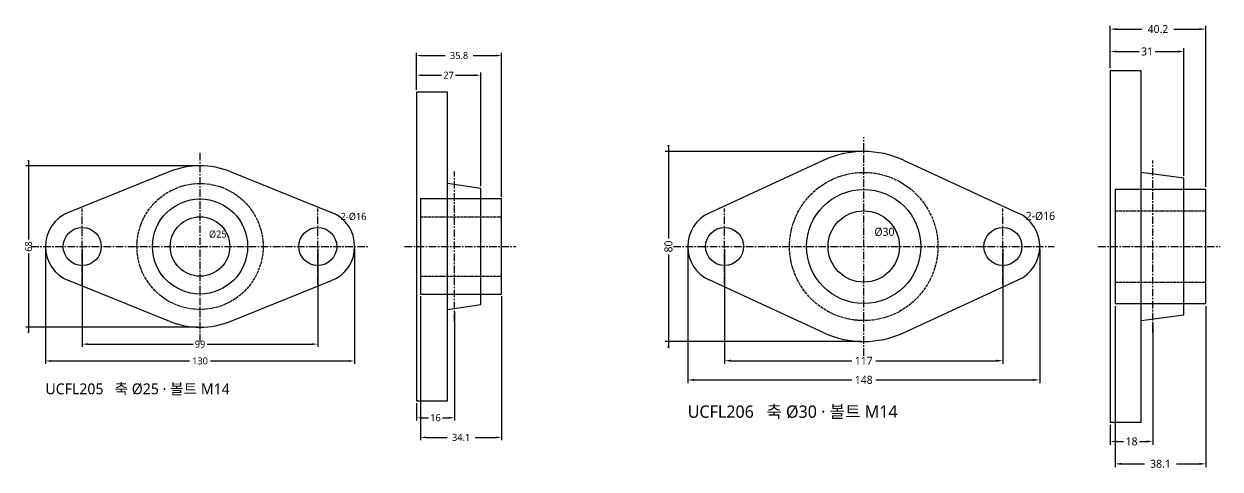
# Model space of a CAD drawing. Header units: millimetres. Extents: x -13 to 625, y -1409 to 72.
# Drawn here: x -9 to 494, y -614 to -426 of the extents above; entities that cross this region are included whole.
import ezdxf

# ---------------------------------------------------------------- set-up
doc = ezdxf.new("R2010")
doc.units = ezdxf.units.MM
doc.linetypes.add('CENTER', pattern=[5.08, 3.175, -0.635, 0.635, -0.635])
doc.linetypes.add('DASHED', pattern=[1.524, 1.27, -0.254])
for name, color, linetype in [('문자', 7, 'CONTINUOUS'), ('숨은선', 3, 'DASHED'), ('외형선', 7, 'CONTINUOUS'), ('중심선', 1, 'CENTER'), ('치수', 4, 'CONTINUOUS')]:
    doc.layers.add(name, color=color, linetype=linetype)
doc.styles.add('CH_KOR', font='malgun.ttf')
doc.dimstyles.new('CH_DIM', dxfattribs={"dimtxt": 2.5, "dimasz": 2, "dimexe": 1, "dimexo": 0.8, "dimgap": 0.8, "dimtad": 1, "dimdec": 0, "dimtxsty": 'CH_KOR', "dimcen": 2.5, "dimclrd": 4, "dimclre": 4, "dimclrt": 4, "dimazin": 3, "dimtfac": 1, "dimtmove": 0, "dimatfit": 3})

# ---------------------------------------------------------------- blocks, each defined once
blk = doc.blocks.new('_CLOSEDFILLED')
at = {"color": 0, "linetype": 'BYBLOCK'}
blk.add_solid([(-1, 0.16), (0, 0), (-1, -0.16)], dxfattribs=at)
blk = doc.blocks.new('*D29')
at = {"color": 4}
for p, q in [((-65, -0.95), (-65, -49.36)), ((65, -0.95), (65, -49.36)), ((-62.64, -48.18), (-4.43, -48.18)), ((4.43, -48.18), (62.64, -48.18))]:
    blk.add_line(p, q, dxfattribs=at)
at = {"layer": 'Defpoints'}
for p in [(-65, 0), (65, 0), (-65, -48.18)]:
    blk.add_point(p, dxfattribs=at)
at = {"layer": '치수', "color": 4, "xscale": 2.3636363636363638, "yscale": 2.3636363636363638, "rotation": 180}
blk.add_blockref('_CLOSEDFILLED', (-65, -48.18), dxfattribs=at)
at = {"layer": '치수', "color": 4, "xscale": 2.3636363636363638, "yscale": 2.3636363636363638}
blk.add_blockref('_CLOSEDFILLED', (65, -48.18), dxfattribs=at)
at = {"layer": '치수', "color": 4, "insert": (0, -48.18), "char_height": 2.955, "attachment_point": 5, "style": 'CH_KOR'}
blk.add_mtext('130', dxfattribs=at)
blk = doc.blocks.new('*D30')
at = {"color": 4}
for p, q in [((-49.5, -0.95), (-49.5, -42.27)), ((49.5, -0.95), (49.5, -42.27)), ((-47.14, -41.09), (-2.95, -41.09)), ((2.95, -41.09), (47.14, -41.09))]:
    blk.add_line(p, q, dxfattribs=at)
at = {"layer": 'Defpoints'}
for p in [(-49.5, 0), (49.5, 0), (-49.5, -41.09)]:
    blk.add_point(p, dxfattribs=at)
at = {"layer": '치수', "color": 4, "xscale": 2.3636363636363638, "yscale": 2.3636363636363638, "rotation": 180}
blk.add_blockref('_CLOSEDFILLED', (-49.5, -41.09), dxfattribs=at)
at = {"layer": '치수', "color": 4, "xscale": 2.3636363636363638, "yscale": 2.3636363636363638}
blk.add_blockref('_CLOSEDFILLED', (49.5, -41.09), dxfattribs=at)
at = {"layer": '치수', "color": 4, "insert": (0, -41.09), "char_height": 2.955, "attachment_point": 5, "style": 'CH_KOR'}
blk.add_mtext('99', dxfattribs=at)
blk = doc.blocks.new('*D31')
at = {"color": 4}
for p, q in [((-72.09, 36.36), (-72.09, 2.95)), ((-0.95, 34), (-73.27, 34)), ((-72.09, -2.95), (-72.09, -36.36)), ((-0.95, -34), (-73.27, -34))]:
    blk.add_line(p, q, dxfattribs=at)
at = {"layer": 'Defpoints'}
for p in [(-72.09, 34), (0, 34), (0, -34)]:
    blk.add_point(p, dxfattribs=at)
at = {"layer": '치수', "color": 4, "xscale": 2.3636363636363638, "yscale": 2.3636363636363638}
for p, rotation in [((-72.09, 34), 270), ((-72.09, -34), 90)]:
    blk.add_blockref('_CLOSEDFILLED', p, dxfattribs=dict(at, rotation=rotation))
at = {"layer": '치수', "color": 4, "insert": (-72.09, 0), "char_height": 2.955, "attachment_point": 5, "rotation": 90, "style": 'CH_KOR'}
blk.add_mtext('68', dxfattribs=at)
blk = doc.blocks.new('*D32')
at = {"color": 4}
for p, q in [((91, 65.95), (91, 73.27)), ((93.36, 72.09), (101.55, 72.09)), ((107.45, 72.09), (115.64, 72.09)), ((118, 25.34), (118, 73.27))]:
    blk.add_line(p, q, dxfattribs=at)
at = {"layer": 'Defpoints'}
for p in [(91, 72.09), (91, 65), (118, 24.4)]:
    blk.add_point(p, dxfattribs=at)
at = {"layer": '치수', "color": 4, "xscale": 2.3636363636363638, "yscale": 2.3636363636363638, "rotation": 180}
blk.add_blockref('_CLOSEDFILLED', (91, 72.09), dxfattribs=at)
at = {"layer": '치수', "color": 4, "xscale": 2.3636363636363638, "yscale": 2.3636363636363638}
blk.add_blockref('_CLOSEDFILLED', (118, 72.09), dxfattribs=at)
at = {"layer": '치수', "color": 4, "insert": (104.5, 72.09), "char_height": 2.955, "attachment_point": 5, "style": 'CH_KOR'}
blk.add_mtext('27', dxfattribs=at)
blk = doc.blocks.new('*D33')
at = {"color": 4}
for p, q in [((91, 65.95), (91, 81.55)), ((126.8, 20.95), (126.8, 81.55)), ((93.36, 80.36), (102.99, 80.36)), ((114.81, 80.36), (124.44, 80.36))]:
    blk.add_line(p, q, dxfattribs=at)
at = {"layer": 'Defpoints'}
for p in [(91, 80.36), (91, 65), (126.8, 20)]:
    blk.add_point(p, dxfattribs=at)
at = {"layer": '치수', "color": 4, "xscale": 2.3636363636363638, "yscale": 2.3636363636363638, "rotation": 180}
blk.add_blockref('_CLOSEDFILLED', (91, 80.36), dxfattribs=at)
at = {"layer": '치수', "color": 4, "xscale": 2.3636363636363638, "yscale": 2.3636363636363638}
blk.add_blockref('_CLOSEDFILLED', (126.8, 80.36), dxfattribs=at)
at = {"layer": '치수', "color": 4, "insert": (108.9, 80.36), "char_height": 2.955, "attachment_point": 5, "style": 'CH_KOR'}
blk.add_mtext('35.8', dxfattribs=at)
blk = doc.blocks.new('*D34')
at = {"color": 4}
for p, q in [((107, -27.47), (107, -73.27)), ((91, -65.95), (91, -73.27)), ((93.36, -72.09), (96.05, -72.09)), ((101.95, -72.09), (104.64, -72.09))]:
    blk.add_line(p, q, dxfattribs=at)
at = {"layer": 'Defpoints'}
for p in [(107, -26.52), (91, -65), (91, -72.09)]:
    blk.add_point(p, dxfattribs=at)
at = {"layer": '치수', "color": 4, "xscale": 2.3636363636363638, "yscale": 2.3636363636363638, "rotation": 180}
blk.add_blockref('_CLOSEDFILLED', (91, -72.09), dxfattribs=at)
at = {"layer": '치수', "color": 4, "xscale": 2.3636363636363638, "yscale": 2.3636363636363638}
blk.add_blockref('_CLOSEDFILLED', (107, -72.09), dxfattribs=at)
at = {"layer": '치수', "color": 4, "insert": (99, -72.09), "char_height": 2.955, "attachment_point": 5, "style": 'CH_KOR'}
blk.add_mtext('16', dxfattribs=at)
blk = doc.blocks.new('*D35')
at = {"color": 4}
for p, q in [((92.7, -20.95), (92.7, -81.55)), ((126.8, -20.95), (126.8, -81.55)), ((95.06, -80.36), (103.84, -80.36)), ((115.66, -80.36), (124.44, -80.36))]:
    blk.add_line(p, q, dxfattribs=at)
at = {"layer": 'Defpoints'}
for p in [(92.7, -20), (126.8, -20), (92.7, -80.36)]:
    blk.add_point(p, dxfattribs=at)
at = {"layer": '치수', "color": 4, "xscale": 2.3636363636363638, "yscale": 2.3636363636363638, "rotation": 180}
blk.add_blockref('_CLOSEDFILLED', (92.7, -80.36), dxfattribs=at)
at = {"layer": '치수', "color": 4, "xscale": 2.3636363636363638, "yscale": 2.3636363636363638}
blk.add_blockref('_CLOSEDFILLED', (126.8, -80.36), dxfattribs=at)
at = {"layer": '치수', "color": 4, "insert": (109.75, -80.36), "char_height": 2.955, "attachment_point": 5, "style": 'CH_KOR'}
blk.add_mtext('34.1', dxfattribs=at)
blk = doc.blocks.new('*D36')
at = {"color": 4}
for p, q in [((-74, -1.08), (-74, -57.49)), ((74, -1.08), (74, -57.49)), ((-71.31, -56.15), (-5.05, -56.15)), ((5.05, -56.15), (71.31, -56.15))]:
    blk.add_line(p, q, dxfattribs=at)
at = {"layer": 'Defpoints'}
for p in [(-74, 0), (74, 0), (-74, -56.15)]:
    blk.add_point(p, dxfattribs=at)
at = {"layer": '치수', "color": 4, "xscale": 2.690909090909091, "yscale": 2.690909090909091, "rotation": 180}
blk.add_blockref('_CLOSEDFILLED', (-74, -56.15), dxfattribs=at)
at = {"layer": '치수', "color": 4, "xscale": 2.690909090909091, "yscale": 2.690909090909091}
blk.add_blockref('_CLOSEDFILLED', (74, -56.15), dxfattribs=at)
at = {"layer": '치수', "color": 4, "insert": (0, -56.15), "char_height": 3.364, "attachment_point": 5, "style": 'CH_KOR'}
blk.add_mtext('148', dxfattribs=at)
blk = doc.blocks.new('*D37')
at = {"color": 4}
for p, q in [((-58.5, -1.08), (-58.5, -49.42)), ((58.5, -1.08), (58.5, -49.42)), ((-55.81, -48.07), (-5.05, -48.07)), ((5.05, -48.07), (55.81, -48.07))]:
    blk.add_line(p, q, dxfattribs=at)
at = {"layer": 'Defpoints'}
for p in [(-58.5, 0), (58.5, 0), (-58.5, -48.07)]:
    blk.add_point(p, dxfattribs=at)
at = {"layer": '치수', "color": 4, "xscale": 2.690909090909091, "yscale": 2.690909090909091, "rotation": 180}
blk.add_blockref('_CLOSEDFILLED', (-58.5, -48.07), dxfattribs=at)
at = {"layer": '치수', "color": 4, "xscale": 2.690909090909091, "yscale": 2.690909090909091}
blk.add_blockref('_CLOSEDFILLED', (58.5, -48.07), dxfattribs=at)
at = {"layer": '치수', "color": 4, "insert": (0, -48.07), "char_height": 3.364, "attachment_point": 5, "style": 'CH_KOR'}
blk.add_mtext('117', dxfattribs=at)
blk = doc.blocks.new('*D38')
at = {"color": 4}
for p, q in [((-82.07, 42.69), (-82.07, 3.36)), ((-1.08, 40), (-83.42, 40)), ((-82.07, -3.36), (-82.07, -42.69)), ((-1.08, -40), (-83.42, -40))]:
    blk.add_line(p, q, dxfattribs=at)
at = {"layer": 'Defpoints'}
for p in [(-82.07, 40), (0, 40), (0, -40)]:
    blk.add_point(p, dxfattribs=at)
at = {"layer": '치수', "color": 4, "xscale": 2.690909090909091, "yscale": 2.690909090909091}
for p, rotation in [((-82.07, 40), 270), ((-82.07, -40), 90)]:
    blk.add_blockref('_CLOSEDFILLED', p, dxfattribs=dict(at, rotation=rotation))
at = {"layer": '치수', "color": 4, "insert": (-82.07, 0), "char_height": 3.364, "attachment_point": 5, "rotation": 90, "style": 'CH_KOR'}
blk.add_mtext('80', dxfattribs=at)
blk = doc.blocks.new('*D39')
at = {"color": 4}
for p, q in [((103.6, 75.08), (103.6, 83.42)), ((106.29, 82.07), (115.74, 82.07)), ((122.46, 82.07), (131.91, 82.07)), ((134.6, 29.78), (134.6, 83.42))]:
    blk.add_line(p, q, dxfattribs=at)
at = {"layer": 'Defpoints'}
for p in [(103.6, 82.07), (103.6, 74), (134.6, 28.7)]:
    blk.add_point(p, dxfattribs=at)
at = {"layer": '치수', "color": 4, "xscale": 2.690909090909091, "yscale": 2.690909090909091, "rotation": 180}
blk.add_blockref('_CLOSEDFILLED', (103.6, 82.07), dxfattribs=at)
at = {"layer": '치수', "color": 4, "xscale": 2.690909090909091, "yscale": 2.690909090909091}
blk.add_blockref('_CLOSEDFILLED', (134.6, 82.07), dxfattribs=at)
at = {"layer": '치수', "color": 4, "insert": (119.1, 82.07), "char_height": 3.364, "attachment_point": 5, "style": 'CH_KOR'}
blk.add_mtext('31', dxfattribs=at)
blk = doc.blocks.new('*D40')
at = {"color": 4}
for p, q in [((103.6, 75.08), (103.6, 92.84)), ((106.29, 91.49), (116.97, 91.49)), ((130.43, 91.49), (141.11, 91.49)), ((143.8, 25.08), (143.8, 92.84))]:
    blk.add_line(p, q, dxfattribs=at)
at = {"layer": 'Defpoints'}
for p in [(103.6, 91.49), (103.6, 74), (143.8, 24)]:
    blk.add_point(p, dxfattribs=at)
at = {"layer": '치수', "color": 4, "xscale": 2.690909090909091, "yscale": 2.690909090909091, "rotation": 180}
blk.add_blockref('_CLOSEDFILLED', (103.6, 91.49), dxfattribs=at)
at = {"layer": '치수', "color": 4, "xscale": 2.690909090909091, "yscale": 2.690909090909091}
blk.add_blockref('_CLOSEDFILLED', (143.8, 91.49), dxfattribs=at)
at = {"layer": '치수', "color": 4, "insert": (123.7, 91.49), "char_height": 3.364, "attachment_point": 5, "style": 'CH_KOR'}
blk.add_mtext('40.2', dxfattribs=at)
blk = doc.blocks.new('*D41')
at = {"color": 4}
for p, q in [((121.6, -32.28), (121.6, -83.42)), ((103.6, -75.08), (103.6, -83.42)), ((106.29, -82.07), (109.24, -82.07)), ((115.96, -82.07), (118.91, -82.07))]:
    blk.add_line(p, q, dxfattribs=at)
at = {"layer": 'Defpoints'}
for p in [(121.6, -31.2), (103.6, -74), (103.6, -82.07)]:
    blk.add_point(p, dxfattribs=at)
at = {"layer": '치수', "color": 4, "xscale": 2.690909090909091, "yscale": 2.690909090909091, "rotation": 180}
blk.add_blockref('_CLOSEDFILLED', (103.6, -82.07), dxfattribs=at)
at = {"layer": '치수', "color": 4, "xscale": 2.690909090909091, "yscale": 2.690909090909091}
blk.add_blockref('_CLOSEDFILLED', (121.6, -82.07), dxfattribs=at)
at = {"layer": '치수', "color": 4, "insert": (112.6, -82.07), "char_height": 3.364, "attachment_point": 5, "style": 'CH_KOR'}
blk.add_mtext('18', dxfattribs=at)
blk = doc.blocks.new('*D42')
at = {"color": 4}
for p, q in [((105.7, -25.08), (105.7, -92.84)), ((143.8, -25.08), (143.8, -92.84)), ((108.39, -91.49), (118.02, -91.49)), ((131.48, -91.49), (141.11, -91.49))]:
    blk.add_line(p, q, dxfattribs=at)
at = {"layer": 'Defpoints'}
for p in [(105.7, -24), (143.8, -24), (105.7, -91.49)]:
    blk.add_point(p, dxfattribs=at)
at = {"layer": '치수', "color": 4, "xscale": 2.690909090909091, "yscale": 2.690909090909091, "rotation": 180}
blk.add_blockref('_CLOSEDFILLED', (105.7, -91.49), dxfattribs=at)
at = {"layer": '치수', "color": 4, "xscale": 2.690909090909091, "yscale": 2.690909090909091}
blk.add_blockref('_CLOSEDFILLED', (143.8, -91.49), dxfattribs=at)
at = {"layer": '치수', "color": 4, "insert": (124.75, -91.49), "char_height": 3.364, "attachment_point": 5, "style": 'CH_KOR'}
blk.add_mtext('38.1', dxfattribs=at)
blk = doc.blocks.new('BRG_UCFL205')
at = {"layer": '숨은선'}
for p, q in [((92.7, 12.5), (126.8, 12.5)), ((92.7, -12.5), (126.8, -12.5))]:
    blk.add_line(p, q, dxfattribs=at)
blk.add_circle((0, 0), 26.52, dxfattribs=at)
at = {"layer": '외형선'}
for p, q in [((-12.71, 31.54), (-55.29, 14.38)), ((12.71, 31.54), (55.29, 14.38)), ((-12.71, -31.54), (-55.29, -14.38)), ((12.71, -31.54), (55.29, -14.38))]:
    blk.add_line(p, q, dxfattribs=at)
for points in [[(91, -65), (104, -65), (104, 65), (91, 65)], [(92.7, -20), (126.8, -20), (126.8, 20), (92.7, 20)]]:
    blk.add_lwpolyline(points, close=True, dxfattribs=at)
blk.add_lwpolyline([(104, -26.52), (118, -24.4), (118, 24.4), (104, 26.52)], dxfattribs=at)
for centre, radius in [((0, 0), 20), ((0, 0), 12.5), ((-49.5, 0), 8), ((49.5, 0), 8)]:
    blk.add_circle(centre, radius, dxfattribs=at)
for centre, radius, start, end in [((0, 0), 34, 68.0537, 111.9463), ((-49.5, 0), 15.5, 111.9463, 248.0537), ((49.5, 0), 15.5, -68.0537, 68.0537), ((0, 0), 34, 248.0537, 291.9463)]:
    blk.add_arc(centre, radius, start, end, dxfattribs=at)
at = {"layer": '중심선'}
for p, q in [((0, -40), (0, 40)), ((107, -31.52), (107, 31.52)), ((-49.5, -16), (-49.5, 16)), ((49.5, -16), (49.5, 16)), ((-71, 0), (71, 0)), ((86, 0), (132.8, 0))]:
    blk.add_line(p, q, dxfattribs=at)
at = {"layer": '문자', "style": 'CH_KOR'}
blk.add_text('UCFL205   축 Ø25 · 볼트 M14', height=4.55, dxfattribs=at).set_placement((-65, -62.19))
at = {"layer": '치수', "style": 'CH_KOR'}
for s, p in [('2-Ø16', (59.1, 11.2)), ('Ø25', (3.75, 3.75))]:
    blk.add_text(s, height=2.955, dxfattribs=at).set_placement(p)
at = {"layer": '치수'}
for base, p1, p2, text, picture, middle in [((91, 80.36), (91, 65), (126.8, 20), '35.8', '*D33', (108.9, 80.36)), ((92.7, -80.36), (92.7, -20), (126.8, -20), '34.1', '*D35', (109.75, -80.36))]:
    dim = blk.add_linear_dim(base=base, p1=p1, p2=p2, text=text, dimstyle='CH_DIM', override={"dimscale": 1.181818, "dimdec": 1, "dimzin": 8, "dimdsep": 46}, dxfattribs=at)
    dim.commit()
    dim.dimension.update_dxf_attribs({"geometry": picture, "text_midpoint": middle})
for base, p1, p2, picture, middle in [((91, 72.09), (91, 65), (118, 24.4), '*D32', (104.5, 72.09)), ((-65, -48.18), (-65, 0), (65, 0), '*D29', (0, -48.18)), ((-49.5, -41.09), (-49.5, 0), (49.5, 0), '*D30', (0, -41.09)), ((91, -72.09), (91, -65), (107, -26.52), '*D34', (99, -72.09))]:
    dim = blk.add_linear_dim(base=base, p1=p1, p2=p2, dimstyle='CH_DIM', override={"dimscale": 1.181818, "dimdec": 1, "dimzin": 8, "dimdsep": 46}, dxfattribs=at)
    dim.commit()
    dim.dimension.update_dxf_attribs({"geometry": picture, "text_midpoint": middle})
dim = blk.add_linear_dim(base=(-72.09, 34), p1=(0, 34), p2=(0, -34), angle=90, dimstyle='CH_DIM', override={"dimscale": 1.181818, "dimdec": 1, "dimzin": 8, "dimdsep": 46}, dxfattribs=at)
dim.commit()
dim.dimension.update_dxf_attribs({"geometry": '*D31', "text_midpoint": (-72.09, 0)})
blk = doc.blocks.new('BRG_UCFL206')
at = {"layer": '숨은선'}
for p, q in [((105.7, 15), (143.8, 15)), ((105.7, -15), (143.8, -15))]:
    blk.add_line(p, q, dxfattribs=at)
blk.add_circle((0, 0), 31.2, dxfattribs=at)
at = {"layer": '외형선'}
for p, q in [((-16.75, 36.32), (-64.99, 14.08)), ((16.75, 36.32), (64.99, 14.08)), ((-16.75, -36.32), (-64.99, -14.08)), ((16.75, -36.32), (64.99, -14.08))]:
    blk.add_line(p, q, dxfattribs=at)
for points in [[(103.6, -74), (116.6, -74), (116.6, 74), (103.6, 74)], [(105.7, -24), (143.8, -24), (143.8, 24), (105.7, 24)]]:
    blk.add_lwpolyline(points, close=True, dxfattribs=at)
blk.add_lwpolyline([(116.6, -31.2), (134.6, -28.7), (134.6, 28.7), (116.6, 31.2)], dxfattribs=at)
for centre, radius in [((0, 0), 24), ((0, 0), 15), ((-58.5, 0), 8), ((58.5, 0), 8)]:
    blk.add_circle(centre, radius, dxfattribs=at)
for centre, radius, start, end in [((0, 0), 40, 65.2409, 114.7591), ((-58.5, 0), 15.5, 114.7591, 245.2409), ((58.5, 0), 15.5, -65.2409, 65.2409), ((0, 0), 40, 245.2409, 294.7591)]:
    blk.add_arc(centre, radius, start, end, dxfattribs=at)
at = {"layer": '중심선'}
for p, q in [((0, -46), (0, 46)), ((121.6, -36.2), (121.6, 36.2)), ((-58.5, -16), (-58.5, 16)), ((58.5, -16), (58.5, 16)), ((-80, 0), (80, 0)), ((98.6, 0), (149.8, 0))]:
    blk.add_line(p, q, dxfattribs=at)
at = {"layer": '문자', "style": 'CH_KOR'}
blk.add_text('UCFL206   축 Ø30 · 볼트 M14', height=5.18, dxfattribs=at).set_placement((-74, -72.09))
at = {"layer": '치수', "style": 'CH_KOR'}
for s, p in [('2-Ø16', (68.1, 11.2)), ('Ø30', (4.5, 4.5))]:
    blk.add_text(s, height=3.364, dxfattribs=at).set_placement(p)
at = {"layer": '치수'}
for base, p1, p2, text, picture, middle in [((103.6, 91.49), (103.6, 74), (143.8, 24), '40.2', '*D40', (123.7, 91.49)), ((105.7, -91.49), (105.7, -24), (143.8, -24), '38.1', '*D42', (124.75, -91.49))]:
    dim = blk.add_linear_dim(base=base, p1=p1, p2=p2, text=text, dimstyle='CH_DIM', override={"dimscale": 1.345455, "dimdec": 1, "dimzin": 8, "dimdsep": 46}, dxfattribs=at)
    dim.commit()
    dim.dimension.update_dxf_attribs({"geometry": picture, "text_midpoint": middle})
for base, p1, p2, picture, middle in [((103.6, 82.07), (103.6, 74), (134.6, 28.7), '*D39', (119.1, 82.07)), ((-74, -56.15), (-74, 0), (74, 0), '*D36', (0, -56.15)), ((-58.5, -48.07), (-58.5, 0), (58.5, 0), '*D37', (0, -48.07)), ((103.6, -82.07), (103.6, -74), (121.6, -31.2), '*D41', (112.6, -82.07))]:
    dim = blk.add_linear_dim(base=base, p1=p1, p2=p2, dimstyle='CH_DIM', override={"dimscale": 1.345455, "dimdec": 1, "dimzin": 8, "dimdsep": 46}, dxfattribs=at)
    dim.commit()
    dim.dimension.update_dxf_attribs({"geometry": picture, "text_midpoint": middle})
dim = blk.add_linear_dim(base=(-82.07, 40), p1=(0, 40), p2=(0, -40), angle=90, dimstyle='CH_DIM', override={"dimscale": 1.345455, "dimdec": 1, "dimzin": 8, "dimdsep": 46}, dxfattribs=at)
dim.commit()
dim.dimension.update_dxf_attribs({"geometry": '*D38', "text_midpoint": (-82.07, 0)})

msp = doc.modelspace()

# ---------------------------------------------------------------- block references
for name, p in [('BRG_UCFL206', (344, -520)), ('BRG_UCFL205', (65, -520))]:
    msp.add_blockref(name, p)

doc.saveas('drawing.dxf')
